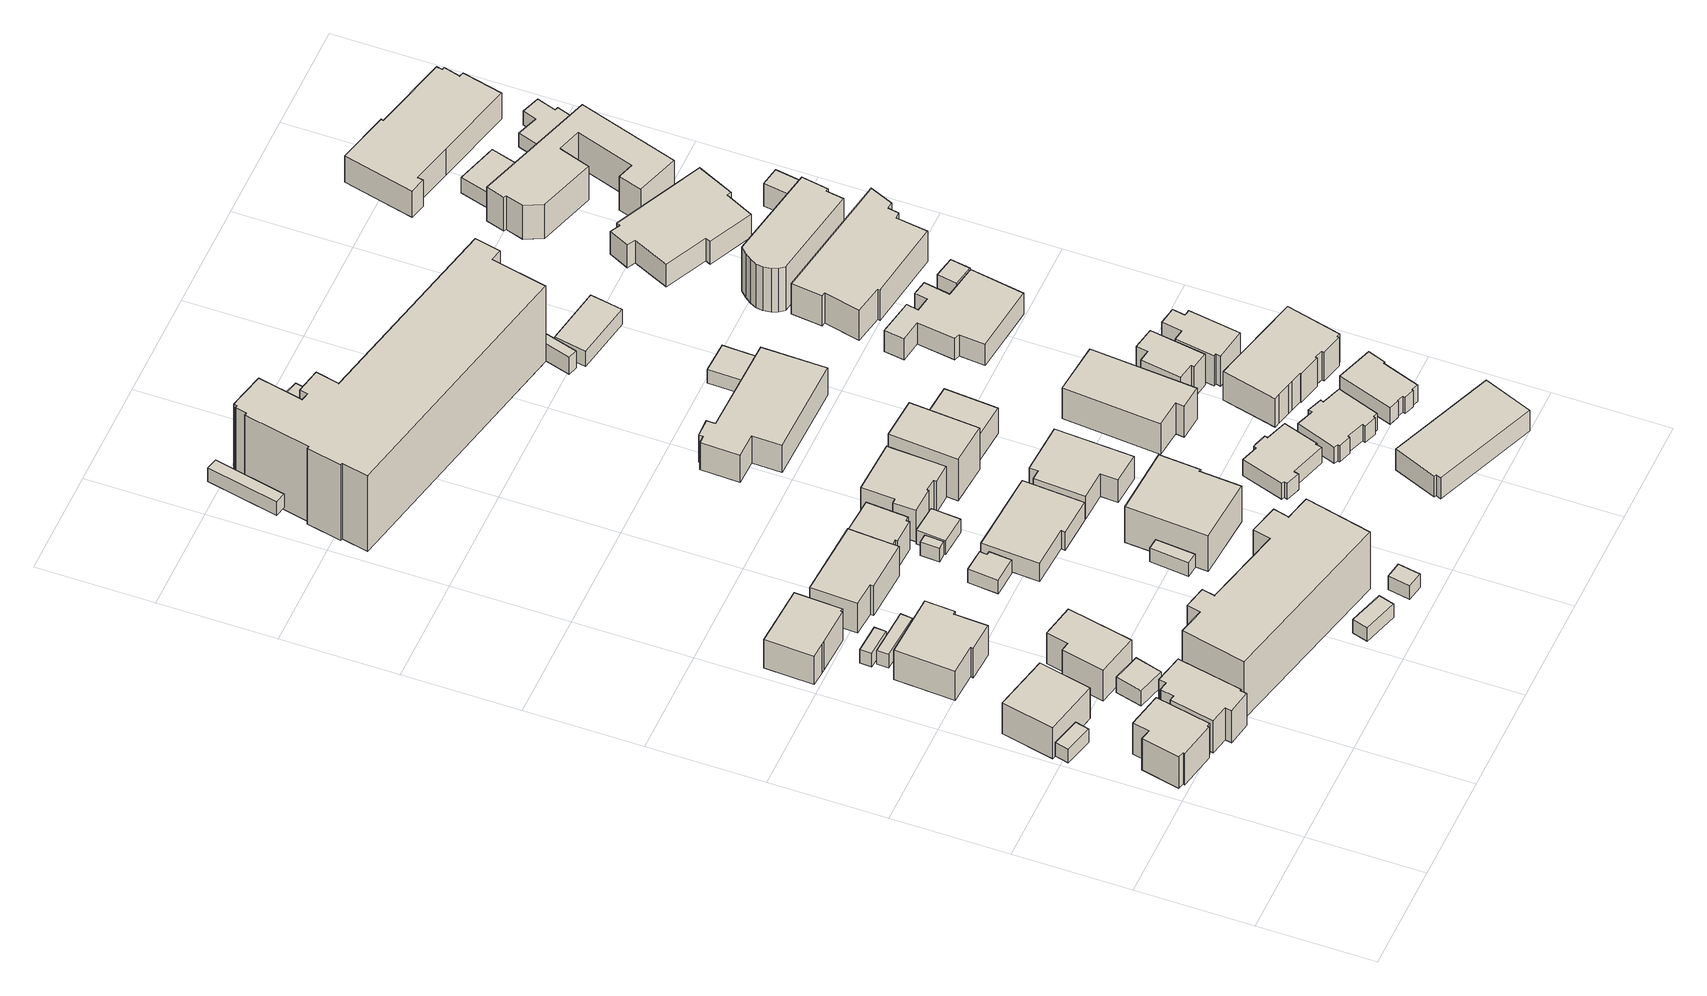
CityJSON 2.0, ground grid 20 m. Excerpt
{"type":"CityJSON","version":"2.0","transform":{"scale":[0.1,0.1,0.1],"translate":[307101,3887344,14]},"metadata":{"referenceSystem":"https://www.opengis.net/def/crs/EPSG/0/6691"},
"CityObjects":{
"building1":{"type":"Building","attributes":{"class":"3001","measuredHeight":2,"BuildingIDAttribute.prefecture":"22","BuildingIDAttribute.city":"22203","BuildingDetailAttribute.surveyYear":2015},"geometry":[{"type":"Solid","lod":"1","boundaries":[[[[0,1,2,3,4,5,6,7,8,9]],[[8,10,11,9]],[[7,12,10,8]],[[6,13,12,7]],[[5,14,13,6]],[[4,15,14,5]],[[3,16,15,4]],[[2,17,16,3]],[[1,18,17,2]],[[0,19,18,1]],[[9,11,19,0]],[[10,12,13,14,15,16,17,18,19,11]]]]}]},
"building2":{"type":"Building","attributes":{"class":"3003","measuredHeight":2,"BuildingIDAttribute.prefecture":"22","BuildingIDAttribute.city":"22203","BuildingDetailAttribute.surveyYear":2015},"geometry":[{"type":"Solid","lod":"1","boundaries":[[[[20,21,22,23]],[[22,24,25,23]],[[21,26,24,22]],[[20,27,26,21]],[[23,25,27,20]],[[24,26,27,25]]]]}]},
"building3":{"type":"Building","attributes":{"class":"3001","measuredHeight":2,"BuildingIDAttribute.prefecture":"22","BuildingIDAttribute.city":"22203","BuildingDetailAttribute.surveyYear":2015,"BuildingRiverFloodingRiskAttribute.description":"3","BuildingRiverFloodingRiskAttribute.rankOrg":"1","BuildingRiverFloodingRiskAttribute.depth":0.033,"BuildingRiverFloodingRiskAttribute.adminType":"1","BuildingRiverFloodingRiskAttribute.scale":"2","BuildingRiverFloodingRiskAttribute.duration":0},"geometry":[{"type":"Solid","lod":"1","boundaries":[[[[28,29,30,31]],[[30,32,33,31]],[[29,34,32,30]],[[28,35,34,29]],[[31,33,35,28]],[[32,34,35,33]]]]}]},
"building4":{"type":"Building","attributes":{"class":"3001","measuredHeight":2,"BuildingIDAttribute.prefecture":"22","BuildingIDAttribute.city":"22203","BuildingDetailAttribute.surveyYear":2015},"geometry":[{"type":"Solid","lod":"1","boundaries":[[[[36,37,38,39,40,41,42,43,44,45,46,47]],[[46,48,49,47]],[[45,50,48,46]],[[44,51,50,45]],[[43,52,51,44]],[[42,53,52,43]],[[41,54,53,42]],[[40,55,54,41]],[[39,56,55,40]],[[38,57,56,39]],[[37,58,57,38]],[[36,59,58,37]],[[47,49,59,36]],[[48,50,51,52,53,54,55,56,57,58,59,49]]]]}]},
"building5":{"type":"Building","attributes":{"class":"3003","measuredHeight":2,"BuildingIDAttribute.prefecture":"22","BuildingIDAttribute.city":"22203","BuildingDetailAttribute.surveyYear":2015},"geometry":[{"type":"Solid","lod":"1","boundaries":[[[[60,61,62,63]],[[62,64,65,63]],[[61,66,64,62]],[[60,67,66,61]],[[63,65,67,60]],[[64,66,67,65]]]]}]},
"building6":{"type":"Building","attributes":{"class":"3001","measuredHeight":2,"BuildingIDAttribute.prefecture":"22","BuildingIDAttribute.city":"22203","BuildingDetailAttribute.surveyYear":2015,"BuildingRiverFloodingRiskAttribute.description":"3","BuildingRiverFloodingRiskAttribute.rankOrg":"1","BuildingRiverFloodingRiskAttribute.depth":0.188,"BuildingRiverFloodingRiskAttribute.adminType":"1","BuildingRiverFloodingRiskAttribute.scale":"2","BuildingRiverFloodingRiskAttribute.duration":0},"geometry":[{"type":"Solid","lod":"1","boundaries":[[[[68,69,70,71,72,73,74,75]],[[74,76,77,75]],[[73,78,76,74]],[[72,79,78,73]],[[71,80,79,72]],[[70,81,80,71]],[[69,82,81,70]],[[68,83,82,69]],[[75,77,83,68]],[[76,78,79,80,81,82,83,77]]]]}]},
"building7":{"type":"Building","attributes":{"class":"3001","measuredHeight":2,"BuildingIDAttribute.prefecture":"22","BuildingIDAttribute.city":"22203","BuildingDetailAttribute.surveyYear":2015,"BuildingRiverFloodingRiskAttribute.description":"3","BuildingRiverFloodingRiskAttribute.rankOrg":"1","BuildingRiverFloodingRiskAttribute.depth":0.064,"BuildingRiverFloodingRiskAttribute.adminType":"1","BuildingRiverFloodingRiskAttribute.scale":"2","BuildingRiverFloodingRiskAttribute.duration":0},"geometry":[{"type":"Solid","lod":"1","boundaries":[[[[84,85,86,87,88,89,90,91]],[[90,92,93,91]],[[89,94,92,90]],[[88,95,94,89]],[[87,96,95,88]],[[86,97,96,87]],[[85,98,97,86]],[[84,99,98,85]],[[91,93,99,84]],[[92,94,95,96,97,98,99,93]]]]}]},
"building8":{"type":"Building","attributes":{"class":"3001","measuredHeight":2,"BuildingIDAttribute.prefecture":"22","BuildingIDAttribute.city":"22203","BuildingDetailAttribute.surveyYear":2015,"BuildingRiverFloodingRiskAttribute.description":"3","BuildingRiverFloodingRiskAttribute.rankOrg":"1","BuildingRiverFloodingRiskAttribute.depth":0.185,"BuildingRiverFloodingRiskAttribute.adminType":"1","BuildingRiverFloodingRiskAttribute.scale":"2","BuildingRiverFloodingRiskAttribute.duration":0},"geometry":[{"type":"Solid","lod":"1","boundaries":[[[[100,101,102,103,104,105]],[[104,106,107,105]],[[103,108,106,104]],[[102,109,108,103]],[[101,110,109,102]],[[100,111,110,101]],[[105,107,111,100]],[[106,108,109,110,111,107]]]]}]},
"building9":{"type":"Building","attributes":{"class":"3003","measuredHeight":2,"BuildingIDAttribute.prefecture":"22","BuildingIDAttribute.city":"22203","BuildingDetailAttribute.surveyYear":2015},"geometry":[{"type":"Solid","lod":"1","boundaries":[[[[112,113,114,115]],[[114,116,117,115]],[[113,118,116,114]],[[112,119,118,113]],[[115,117,119,112]],[[116,118,119,117]]]]}]},
"building10":{"type":"Building","attributes":{"class":"3003","measuredHeight":2,"BuildingIDAttribute.prefecture":"22","BuildingIDAttribute.city":"22203","BuildingDetailAttribute.surveyYear":2015,"BuildingRiverFloodingRiskAttribute.description":"3","BuildingRiverFloodingRiskAttribute.rankOrg":"1","BuildingRiverFloodingRiskAttribute.depth":0.216,"BuildingRiverFloodingRiskAttribute.adminType":"1","BuildingRiverFloodingRiskAttribute.scale":"2","BuildingRiverFloodingRiskAttribute.duration":0},"geometry":[{"type":"Solid","lod":"1","boundaries":[[[[120,121,122,123]],[[122,124,125,123]],[[121,126,124,122]],[[120,127,126,121]],[[123,125,127,120]],[[124,126,127,125]]]]}]},
"building11":{"type":"Building","attributes":{"class":"3002","measuredHeight":2,"BuildingIDAttribute.prefecture":"22","BuildingIDAttribute.city":"22203","BuildingDetailAttribute.surveyYear":2015,"BuildingRiverFloodingRiskAttribute.description":"3","BuildingRiverFloodingRiskAttribute.rankOrg":"1","BuildingRiverFloodingRiskAttribute.depth":0.218,"BuildingRiverFloodingRiskAttribute.adminType":"1","BuildingRiverFloodingRiskAttribute.scale":"2","BuildingRiverFloodingRiskAttribute.duration":0},"geometry":[{"type":"Solid","lod":"1","boundaries":[[[[128,129,130,131,132,133,134,135,136,137,138,139]],[[138,140,141,139]],[[137,142,140,138]],[[136,143,142,137]],[[135,144,143,136]],[[134,145,144,135]],[[133,146,145,134]],[[132,147,146,133]],[[131,148,147,132]],[[130,149,148,131]],[[129,150,149,130]],[[128,151,150,129]],[[139,141,151,128]],[[140,142,143,144,145,146,147,148,149,150,151,141]]]]}]},
"building12":{"type":"Building","attributes":{"class":"3001","measuredHeight":2,"BuildingIDAttribute.prefecture":"22","BuildingIDAttribute.city":"22203","BuildingDetailAttribute.surveyYear":2015,"BuildingRiverFloodingRiskAttribute.description":"3","BuildingRiverFloodingRiskAttribute.rankOrg":"1","BuildingRiverFloodingRiskAttribute.depth":0.174,"BuildingRiverFloodingRiskAttribute.adminType":"1","BuildingRiverFloodingRiskAttribute.scale":"2","BuildingRiverFloodingRiskAttribute.duration":0},"geometry":[{"type":"Solid","lod":"1","boundaries":[[[[152,153,154,155,156,157]],[[156,158,159,157]],[[155,160,158,156]],[[154,161,160,155]],[[153,162,161,154]],[[152,163,162,153]],[[157,159,163,152]],[[158,160,161,162,163,159]]]]}]},
"building13":{"type":"Building","attributes":{"class":"3001","measuredHeight":2,"BuildingIDAttribute.prefecture":"22","BuildingIDAttribute.city":"22203","BuildingDetailAttribute.surveyYear":2015,"BuildingRiverFloodingRiskAttribute.description":"3","BuildingRiverFloodingRiskAttribute.rankOrg":"1","BuildingRiverFloodingRiskAttribute.depth":0.033,"BuildingRiverFloodingRiskAttribute.adminType":"1","BuildingRiverFloodingRiskAttribute.scale":"2","BuildingRiverFloodingRiskAttribute.duration":0},"geometry":[{"type":"Solid","lod":"1","boundaries":[[[[164,165,166,167]],[[166,168,169,167]],[[165,170,168,166]],[[164,171,170,165]],[[167,169,171,164]],[[168,170,171,169]]]]}]},
"building14":{"type":"Building","attributes":{"class":"3003","measuredHeight":2,"BuildingIDAttribute.prefecture":"22","BuildingIDAttribute.city":"22203","BuildingDetailAttribute.surveyYear":2015,"BuildingRiverFloodingRiskAttribute.description":"3","BuildingRiverFloodingRiskAttribute.rankOrg":"1","BuildingRiverFloodingRiskAttribute.depth":0.25,"BuildingRiverFloodingRiskAttribute.adminType":"1","BuildingRiverFloodingRiskAttribute.scale":"2","BuildingRiverFloodingRiskAttribute.duration":0},"geometry":[{"type":"Solid","lod":"1","boundaries":[[[[172,173,174,175,176,177,178]],[[177,179,180,178]],[[176,181,179,177]],[[175,182,181,176]],[[174,183,182,175]],[[173,184,183,174]],[[172,185,184,173]],[[178,180,185,172]],[[179,181,182,183,184,185,180]]]]}]},
"building15":{"type":"Building","attributes":{"class":"3001","measuredHeight":2,"BuildingIDAttribute.prefecture":"22","BuildingIDAttribute.city":"22203","BuildingDetailAttribute.surveyYear":2015,"BuildingRiverFloodingRiskAttribute.description":"3","BuildingRiverFloodingRiskAttribute.rankOrg":"1","BuildingRiverFloodingRiskAttribute.depth":0.223,"BuildingRiverFloodingRiskAttribute.adminType":"1","BuildingRiverFloodingRiskAttribute.scale":"2","BuildingRiverFloodingRiskAttribute.duration":0},"geometry":[{"type":"Solid","lod":"1","boundaries":[[[[186,187,188,189,190,191,192,193]],[[192,194,195,193]],[[191,196,194,192]],[[190,197,196,191]],[[189,198,197,190]],[[188,199,198,189]],[[187,200,199,188]],[[186,201,200,187]],[[193,195,201,186]],[[194,196,197,198,199,200,201,195]]]]}]},
"building16":{"type":"Building","attributes":{"class":"3001","measuredHeight":2,"BuildingIDAttribute.prefecture":"22","BuildingIDAttribute.city":"22203","BuildingDetailAttribute.surveyYear":2015,"BuildingRiverFloodingRiskAttribute.description":"3","BuildingRiverFloodingRiskAttribute.rankOrg":"1","BuildingRiverFloodingRiskAttribute.depth":0.251,"BuildingRiverFloodingRiskAttribute.adminType":"1","BuildingRiverFloodingRiskAttribute.scale":"2","BuildingRiverFloodingRiskAttribute.duration":0},"geometry":[{"type":"Solid","lod":"1","boundaries":[[[[202,203,204,205]],[[204,206,207,205]],[[203,208,206,204]],[[202,209,208,203]],[[205,207,209,202]],[[206,208,209,207]]]]}]},
"building17":{"type":"Building","attributes":{"class":"3001","measuredHeight":2,"BuildingIDAttribute.prefecture":"22","BuildingIDAttribute.city":"22203","BuildingDetailAttribute.surveyYear":2015,"BuildingRiverFloodingRiskAttribute.description":"3","BuildingRiverFloodingRiskAttribute.rankOrg":"1","BuildingRiverFloodingRiskAttribute.depth":0.167,"BuildingRiverFloodingRiskAttribute.adminType":"1","BuildingRiverFloodingRiskAttribute.scale":"2","BuildingRiverFloodingRiskAttribute.duration":0},"geometry":[{"type":"Solid","lod":"1","boundaries":[[[[210,211,212,213]],[[212,214,215,213]],[[211,216,214,212]],[[210,217,216,211]],[[213,215,217,210]],[[214,216,217,215]]]]}]},
"building18":{"type":"Building","attributes":{"class":"3003","measuredHeight":2,"BuildingIDAttribute.prefecture":"22","BuildingIDAttribute.city":"22203","BuildingDetailAttribute.surveyYear":2015,"BuildingRiverFloodingRiskAttribute.description":"3","BuildingRiverFloodingRiskAttribute.rankOrg":"1","BuildingRiverFloodingRiskAttribute.depth":0.105,"BuildingRiverFloodingRiskAttribute.adminType":"1","BuildingRiverFloodingRiskAttribute.scale":"2","BuildingRiverFloodingRiskAttribute.duration":0},"geometry":[{"type":"Solid","lod":"1","boundaries":[[[[218,219,220,221]],[[220,222,223,221]],[[219,224,222,220]],[[218,225,224,219]],[[221,223,225,218]],[[222,224,225,223]]]]}]},
"building19":{"type":"Building","attributes":{"class":"3003","measuredHeight":2,"BuildingIDAttribute.prefecture":"22","BuildingIDAttribute.city":"22203","BuildingDetailAttribute.surveyYear":2015},"geometry":[{"type":"Solid","lod":"1","boundaries":[[[[226,227,228,229]],[[228,230,231,229]],[[227,232,230,228]],[[226,233,232,227]],[[229,231,233,226]],[[230,232,233,231]]]]}]},
"building20":{"type":"Building","attributes":{"class":"3003","measuredHeight":2,"BuildingIDAttribute.prefecture":"22","BuildingIDAttribute.city":"22203","BuildingDetailAttribute.surveyYear":2015,"BuildingRiverFloodingRiskAttribute.description":"3","BuildingRiverFloodingRiskAttribute.rankOrg":"1","BuildingRiverFloodingRiskAttribute.depth":0.207,"BuildingRiverFloodingRiskAttribute.adminType":"1","BuildingRiverFloodingRiskAttribute.scale":"2","BuildingRiverFloodingRiskAttribute.duration":0},"geometry":[{"type":"Solid","lod":"1","boundaries":[[[[234,235,236,237]],[[236,238,239,237]],[[235,240,238,236]],[[234,241,240,235]],[[237,239,241,234]],[[238,240,241,239]]]]}]},
"building21":{"type":"Building","attributes":{"class":"3001","measuredHeight":2,"BuildingIDAttribute.prefecture":"22","BuildingIDAttribute.city":"22203","BuildingDetailAttribute.surveyYear":2015,"BuildingRiverFloodingRiskAttribute.description":"3","BuildingRiverFloodingRiskAttribute.rankOrg":"1","BuildingRiverFloodingRiskAttribute.depth":0.11,"BuildingRiverFloodingRiskAttribute.adminType":"1","BuildingRiverFloodingRiskAttribute.scale":"2","BuildingRiverFloodingRiskAttribute.duration":0},"geometry":[{"type":"Solid","lod":"1","boundaries":[[[[242,243,244,245,246,247]],[[246,248,249,247]],[[245,250,248,246]],[[244,251,250,245]],[[243,252,251,244]],[[242,253,252,243]],[[247,249,253,242]],[[248,250,251,252,253,249]]]]}]},
"building22":{"type":"Building","attributes":{"class":"3001","measuredHeight":2,"BuildingIDAttribute.prefecture":"22","BuildingIDAttribute.city":"22203","BuildingDetailAttribute.surveyYear":2015,"BuildingRiverFloodingRiskAttribute.description":"3","BuildingRiverFloodingRiskAttribute.rankOrg":"1","BuildingRiverFloodingRiskAttribute.depth":0.233,"BuildingRiverFloodingRiskAttribute.adminType":"1","BuildingRiverFloodingRiskAttribute.scale":"2","BuildingRiverFloodingRiskAttribute.duration":0},"geometry":[{"type":"Solid","lod":"1","boundaries":[[[[254,255,256,257,258,259]],[[258,260,261,259]],[[257,262,260,258]],[[256,263,262,257]],[[255,264,263,256]],[[254,265,264,255]],[[259,261,265,254]],[[260,262,263,264,265,261]]]]}]},
"building23":{"type":"Building","attributes":{"class":"3001","measuredHeight":2,"BuildingIDAttribute.prefecture":"22","BuildingIDAttribute.city":"22203","BuildingDetailAttribute.surveyYear":2015,"BuildingRiverFloodingRiskAttribute.description":"3","BuildingRiverFloodingRiskAttribute.rankOrg":"1","BuildingRiverFloodingRiskAttribute.depth":0.182,"BuildingRiverFloodingRiskAttribute.adminType":"1","BuildingRiverFloodingRiskAttribute.scale":"2","BuildingRiverFloodingRiskAttribute.duration":0},"geometry":[{"type":"Solid","lod":"1","boundaries":[[[[266,267,268,269,270,271,272,273,274,275]],[[274,276,277,275]],[[273,278,276,274]],[[272,279,278,273]],[[271,280,279,272]],[[270,281,280,271]],[[269,282,281,270]],[[268,283,282,269]],[[267,284,283,268]],[[266,285,284,267]],[[275,277,285,266]],[[276,278,279,280,281,282,283,284,285,277]]]]}]},
"building24":{"type":"Building","attributes":{"class":"3001","measuredHeight":2,"BuildingIDAttribute.prefecture":"22","BuildingIDAttribute.city":"22203","BuildingDetailAttribute.surveyYear":2015,"BuildingRiverFloodingRiskAttribute.description":"3","BuildingRiverFloodingRiskAttribute.rankOrg":"1","BuildingRiverFloodingRiskAttribute.depth":0.034,"BuildingRiverFloodingRiskAttribute.adminType":"1","BuildingRiverFloodingRiskAttribute.scale":"2","BuildingRiverFloodingRiskAttribute.duration":0},"geometry":[{"type":"Solid","lod":"1","boundaries":[[[[286,287,288,289]],[[288,290,291,289]],[[287,292,290,288]],[[286,293,292,287]],[[289,291,293,286]],[[290,292,293,291]]]]}]},
"building25":{"type":"Building","attributes":{"class":"3001","measuredHeight":2,"BuildingIDAttribute.prefecture":"22","BuildingIDAttribute.city":"22203","BuildingDetailAttribute.surveyYear":2015,"BuildingRiverFloodingRiskAttribute.description":"3","BuildingRiverFloodingRiskAttribute.rankOrg":"1","BuildingRiverFloodingRiskAttribute.depth":0.322,"BuildingRiverFloodingRiskAttribute.adminType":"1","BuildingRiverFloodingRiskAttribute.scale":"2","BuildingRiverFloodingRiskAttribute.duration":0},"geometry":[{"type":"Solid","lod":"1","boundaries":[[[[294,295,296,297,298,299,300,301]],[[300,302,303,301]],[[299,304,302,300]],[[298,305,304,299]],[[297,306,305,298]],[[296,307,306,297]],[[295,308,307,296]],[[294,309,308,295]],[[301,303,309,294]],[[302,304,305,306,307,308,309,303]]]]}]},
"building26":{"type":"Building","attributes":{"class":"3003","measuredHeight":2,"BuildingIDAttribute.prefecture":"22","BuildingIDAttribute.city":"22203","BuildingDetailAttribute.surveyYear":2015,"BuildingRiverFloodingRiskAttribute.description":"3","BuildingRiverFloodingRiskAttribute.rankOrg":"1","BuildingRiverFloodingRiskAttribute.depth":0.034,"BuildingRiverFloodingRiskAttribute.adminType":"1","BuildingRiverFloodingRiskAttribute.scale":"2","BuildingRiverFloodingRiskAttribute.duration":0},"geometry":[{"type":"Solid","lod":"1","boundaries":[[[[310,311,312,313]],[[312,314,315,313]],[[311,316,314,312]],[[310,317,316,311]],[[313,315,317,310]],[[314,316,317,315]]]]}]},
"building27":{"type":"Building","attributes":{"class":"3001","measuredHeight":2,"BuildingIDAttribute.prefecture":"22","BuildingIDAttribute.city":"22203","BuildingDetailAttribute.surveyYear":2015,"BuildingRiverFloodingRiskAttribute.description":"3","BuildingRiverFloodingRiskAttribute.rankOrg":"1","BuildingRiverFloodingRiskAttribute.depth":0.067,"BuildingRiverFloodingRiskAttribute.adminType":"1","BuildingRiverFloodingRiskAttribute.scale":"2","BuildingRiverFloodingRiskAttribute.duration":0},"geometry":[{"type":"Solid","lod":"1","boundaries":[[[[318,319,320,321]],[[320,322,323,321]],[[319,324,322,320]],[[318,325,324,319]],[[321,323,325,318]],[[322,324,325,323]]]]}]},
"building28":{"type":"Building","attributes":{"class":"3002","measuredHeight":2,"BuildingIDAttribute.prefecture":"22","BuildingIDAttribute.city":"22203","BuildingDetailAttribute.surveyYear":2015,"BuildingRiverFloodingRiskAttribute.description":"3","BuildingRiverFloodingRiskAttribute.rankOrg":"1","BuildingRiverFloodingRiskAttribute.depth":0.011,"BuildingRiverFloodingRiskAttribute.adminType":"1","BuildingRiverFloodingRiskAttribute.scale":"2","BuildingRiverFloodingRiskAttribute.duration":0},"geometry":[{"type":"Solid","lod":"1","boundaries":[[[[326,327,328,329,330,331,332,333,334,335,336,337,338,339,340,341,342,343,344,345]],[[344,346,347,345]],[[343,348,346,344]],[[342,349,348,343]],[[341,350,349,342]],[[340,351,350,341]],[[339,352,351,340]],[[338,353,352,339]],[[337,354,353,338]],[[336,355,354,337]],[[335,356,355,336]],[[334,357,356,335]],[[333,358,357,334]],[[332,359,358,333]],[[331,360,359,332]],[[330,361,360,331]],[[329,362,361,330]],[[328,363,362,329]],[[327,364,363,328]],[[326,365,364,327]],[[345,347,365,326]],[[346,348,349,350,351,352,353,354,355,356,357,358,359,360,361,362,363,364,365,347]]]]}]},
"building29":{"type":"Building","attributes":{"class":"3003","measuredHeight":2,"BuildingIDAttribute.prefecture":"22","BuildingIDAttribute.city":"22203","BuildingDetailAttribute.surveyYear":2015,"BuildingRiverFloodingRiskAttribute.description":"3","BuildingRiverFloodingRiskAttribute.rankOrg":"1","BuildingRiverFloodingRiskAttribute.depth":0.097,"BuildingRiverFloodingRiskAttribute.adminType":"1","BuildingRiverFloodingRiskAttribute.scale":"2","BuildingRiverFloodingRiskAttribute.duration":0},"geometry":[{"type":"Solid","lod":"1","boundaries":[[[[366,367,368,369]],[[368,370,371,369]],[[367,372,370,368]],[[366,373,372,367]],[[369,371,373,366]],[[370,372,373,371]]]]}]},
"building30":{"type":"Building","attributes":{"class":"3001","measuredHeight":2,"BuildingIDAttribute.prefecture":"22","BuildingIDAttribute.city":"22203","BuildingDetailAttribute.surveyYear":2015,"BuildingRiverFloodingRiskAttribute.description":"3","BuildingRiverFloodingRiskAttribute.rankOrg":"1","BuildingRiverFloodingRiskAttribute.depth":0.067,"BuildingRiverFloodingRiskAttribute.adminType":"1","BuildingRiverFloodingRiskAttribute.scale":"2","BuildingRiverFloodingRiskAttribute.duration":0},"geometry":[{"type":"Solid","lod":"1","boundaries":[[[[374,375,376,377,378,379,380,381,382,383]],[[382,384,385,383]],[[381,386,384,382]],[[380,387,386,381]],[[379,388,387,380]],[[378,389,388,379]],[[377,390,389,378]],[[376,391,390,377]],[[375,392,391,376]],[[374,393,392,375]],[[383,385,393,374]],[[384,386,387,388,389,390,391,392,393,385]]]]}]},
"building31":{"type":"Building","attributes":{"class":"3001","measuredHeight":2,"BuildingIDAttribute.prefecture":"22","BuildingIDAttribute.city":"22203","BuildingDetailAttribute.surveyYear":2015,"BuildingRiverFloodingRiskAttribute.description":"3","BuildingRiverFloodingRiskAttribute.rankOrg":"1","BuildingRiverFloodingRiskAttribute.depth":0.259,"BuildingRiverFloodingRiskAttribute.adminType":"1","BuildingRiverFloodingRiskAttribute.scale":"2","BuildingRiverFloodingRiskAttribute.duration":0},"geometry":[{"type":"Solid","lod":"1","boundaries":[[[[394,395,396,397,398,399,400,401,402,403,404,405,406,407,408,409]],[[408,410,411,409]],[[407,412,410,408]],[[406,413,412,407]],[[405,414,413,406]],[[404,415,414,405]],[[403,416,415,404]],[[402,417,416,403]],[[401,418,417,402]],[[400,419,418,401]],[[399,420,419,400]],[[398,421,420,399]],[[397,422,421,398]],[[396,423,422,397]],[[395,424,423,396]],[[394,425,424,395]],[[409,411,425,394]],[[410,412,413,414,415,416,417,418,419,420,421,422,423,424,425,411]]]]}]},
"building32":{"type":"Building","attributes":{"class":"3001","measuredHeight":2,"BuildingIDAttribute.prefecture":"22","BuildingIDAttribute.city":"22203","BuildingDetailAttribute.surveyYear":2015,"BuildingRiverFloodingRiskAttribute.description":"3","BuildingRiverFloodingRiskAttribute.rankOrg":"1","BuildingRiverFloodingRiskAttribute.depth":0.354,"BuildingRiverFloodingRiskAttribute.adminType":"1","BuildingRiverFloodingRiskAttribute.scale":"2","BuildingRiverFloodingRiskAttribute.duration":0},"geometry":[{"type":"Solid","lod":"1","boundaries":[[[[426,427,428,429]],[[428,430,431,429]],[[427,432,430,428]],[[426,433,432,427]],[[429,431,433,426]],[[430,432,433,431]]]]}]},
"building33":{"type":"Building","attributes":{"class":"3001","measuredHeight":2,"BuildingIDAttribute.prefecture":"22","BuildingIDAttribute.city":"22203","BuildingDetailAttribute.surveyYear":2015,"BuildingRiverFloodingRiskAttribute.description":"3","BuildingRiverFloodingRiskAttribute.rankOrg":"1","BuildingRiverFloodingRiskAttribute.depth":0.168,"BuildingRiverFloodingRiskAttribute.adminType":"1","BuildingRiverFloodingRiskAttribute.scale":"2","BuildingRiverFloodingRiskAttribute.duration":0},"geometry":[{"type":"Solid","lod":"1","boundaries":[[[[434,435,436,437,438,439]],[[438,440,441,439]],[[437,442,440,438]],[[436,443,442,437]],[[435,444,443,436]],[[434,445,444,435]],[[439,441,445,434]],[[440,442,443,444,445,441]]]]}]},
"building34":{"type":"Building","attributes":{"class":"3001","measuredHeight":2,"BuildingIDAttribute.prefecture":"22","BuildingIDAttribute.city":"22203","BuildingDetailAttribute.surveyYear":2015,"BuildingRiverFloodingRiskAttribute.description":"3","BuildingRiverFloodingRiskAttribute.rankOrg":"1","BuildingRiverFloodingRiskAttribute.depth":0.308,"BuildingRiverFloodingRiskAttribute.adminType":"1","BuildingRiverFloodingRiskAttribute.scale":"2","BuildingRiverFloodingRiskAttribute.duration":0},"geometry":[{"type":"Solid","lod":"1","boundaries":[[[[446,447,448,449,450,451,452,453,454,455,456,457,458,459,460,461]],[[460,462,463,461]],[[459,464,462,460]],[[458,465,464,459]],[[457,466,465,458]],[[456,467,466,457]],[[455,468,467,456]],[[454,469,468,455]],[[453,470,469,454]],[[452,471,470,453]],[[451,472,471,452]],[[450,473,472,451]],[[449,474,473,450]],[[448,475,474,449]],[[447,476,475,448]],[[446,477,476,447]],[[461,463,477,446]],[[462,464,465,466,467,468,469,470,471,472,473,474,475,476,477,463]]]]}]},
"building35":{"type":"Building","attributes":{"class":"3001","measuredHeight":2,"BuildingIDAttribute.prefecture":"22","BuildingIDAttribute.city":"22203","BuildingDetailAttribute.surveyYear":2015,"BuildingRiverFloodingRiskAttribute.description":"3","BuildingRiverFloodingRiskAttribute.rankOrg":"1","BuildingRiverFloodingRiskAttribute.depth":0.39,"BuildingRiverFloodingRiskAttribute.adminType":"1","BuildingRiverFloodingRiskAttribute.scale":"2","BuildingRiverFloodingRiskAttribute.duration":0},"geometry":[{"type":"Solid","lod":"1","boundaries":[[[[478,479,480,481,482,483]],[[482,484,485,483]],[[481,486,484,482]],[[480,487,486,481]],[[479,488,487,480]],[[478,489,488,479]],[[483,485,489,478]],[[484,486,487,488,489,485]]]]}]},
"building36":{"type":"Building","attributes":{"class":"3003","measuredHeight":2,"BuildingIDAttribute.prefecture":"22","BuildingIDAttribute.city":"22203","BuildingDetailAttribute.surveyYear":2015,"BuildingRiverFloodingRiskAttribute.description":"3","BuildingRiverFloodingRiskAttribute.rankOrg":"2","BuildingRiverFloodingRiskAttribute.depth":0.619,"BuildingRiverFloodingRiskAttribute.adminType":"1","BuildingRiverFloodingRiskAttribute.scale":"2","BuildingRiverFloodingRiskAttribute.duration":0},"geometry":[{"type":"Solid","lod":"1","boundaries":[[[[490,491,492,493]],[[492,494,495,493]],[[491,496,494,492]],[[490,497,496,491]],[[493,495,497,490]],[[494,496,497,495]]]]}]},
"building37":{"type":"Building","attributes":{"class":"3001","measuredHeight":2,"BuildingIDAttribute.prefecture":"22","BuildingIDAttribute.city":"22203","BuildingDetailAttribute.surveyYear":2015,"BuildingRiverFloodingRiskAttribute.description":"3","BuildingRiverFloodingRiskAttribute.rankOrg":"1","BuildingRiverFloodingRiskAttribute.depth":0.229,"BuildingRiverFloodingRiskAttribute.adminType":"1","BuildingRiverFloodingRiskAttribute.scale":"2","BuildingRiverFloodingRiskAttribute.duration":0},"geometry":[{"type":"Solid","lod":"1","boundaries":[[[[498,499,500,501]],[[500,502,503,501]],[[499,504,502,500]],[[498,505,504,499]],[[501,503,505,498]],[[502,504,505,503]]]]}]},
"building38":{"type":"Building","attributes":{"class":"3001","measuredHeight":2,"BuildingIDAttribute.prefecture":"22","BuildingIDAttribute.city":"22203","BuildingDetailAttribute.surveyYear":2015,"BuildingRiverFloodingRiskAttribute.description":"3","BuildingRiverFloodingRiskAttribute.rankOrg":"1","BuildingRiverFloodingRiskAttribute.depth":0.407,"BuildingRiverFloodingRiskAttribute.adminType":"1","BuildingRiverFloodingRiskAttribute.scale":"2","BuildingRiverFloodingRiskAttribute.duration":0},"geometry":[{"type":"Solid","lod":"1","boundaries":[[[[506,507,508,509,510,511,512,513]],[[512,514,515,513]],[[511,516,514,512]],[[510,517,516,511]],[[509,518,517,510]],[[508,519,518,509]],[[507,520,519,508]],[[506,521,520,507]],[[513,515,521,506]],[[514,516,517,518,519,520,521,515]]]]}]},
"building39":{"type":"Building","attributes":{"class":"3001","measuredHeight":2,"BuildingIDAttribute.prefecture":"22","BuildingIDAttribute.city":"22203","BuildingDetailAttribute.surveyYear":2015,"BuildingRiverFloodingRiskAttribute.description":"3","BuildingRiverFloodingRiskAttribute.rankOrg":"1","BuildingRiverFloodingRiskAttribute.depth":0.121,"BuildingRiverFloodingRiskAttribute.adminType":"1","BuildingRiverFloodingRiskAttribute.scale":"2","BuildingRiverFloodingRiskAttribute.duration":0},"geometry":[{"type":"Solid","lod":"1","boundaries":[[[[522,523,524,525,526,527,528,529,530,531,532,533]],[[532,534,535,533]],[[531,536,534,532]],[[530,537,536,531]],[[529,538,537,530]],[[528,539,538,529]],[[527,540,539,528]],[[526,541,540,527]],[[525,542,541,526]],[[524,543,542,525]],[[523,544,543,524]],[[522,545,544,523]],[[533,535,545,522]],[[534,536,537,538,539,540,541,542,543,544,545,535]]]]}]},
"building40":{"type":"Building","attributes":{"class":"3001","measuredHeight":2,"BuildingIDAttribute.prefecture":"22","BuildingIDAttribute.city":"22203","BuildingDetailAttribute.surveyYear":2015,"BuildingRiverFloodingRiskAttribute.description":"3","BuildingRiverFloodingRiskAttribute.rankOrg":"2","BuildingRiverFloodingRiskAttribute.depth":0.645,"BuildingRiverFloodingRiskAttribute.adminType":"1","BuildingRiverFloodingRiskAttribute.scale":"2","BuildingRiverFloodingRiskAttribute.duration":0},"geometry":[{"type":"Solid","lod":"1","boundaries":[[[[546,547,548,549]],[[548,550,551,549]],[[547,552,550,548]],[[546,553,552,547]],[[549,551,553,546]],[[550,552,553,551]]]]}]},
"building41":{"type":"Building","attributes":{"class":"3001","measuredHeight":2,"BuildingIDAttribute.prefecture":"22","BuildingIDAttribute.city":"22203","BuildingDetailAttribute.surveyYear":2015,"BuildingRiverFloodingRiskAttribute.description":"3","BuildingRiverFloodingRiskAttribute.rankOrg":"1","BuildingRiverFloodingRiskAttribute.depth":0.404,"BuildingRiverFloodingRiskAttribute.adminType":"1","BuildingRiverFloodingRiskAttribute.scale":"2","BuildingRiverFloodingRiskAttribute.duration":0},"geometry":[{"type":"Solid","lod":"1","boundaries":[[[[554,555,556,557,558,559,560,561,562,563,564,565,566,567,568]],[[567,569,570,568]],[[566,571,569,567]],[[565,572,571,566]],[[564,573,572,565]],[[563,574,573,564]],[[562,575,574,563]],[[561,576,575,562]],[[560,577,576,561]],[[559,578,577,560]],[[558,579,578,559]],[[557,580,579,558]],[[556,581,580,557]],[[555,582,581,556]],[[554,583,582,555]],[[568,570,583,554]],[[569,571,572,573,574,575,576,577,578,579,580,581,582,583,570]]]]}]},
"building42":{"type":"Building","attributes":{"class":"3001","measuredHeight":2,"BuildingIDAttribute.prefecture":"22","BuildingIDAttribute.city":"22203","BuildingDetailAttribute.surveyYear":2015,"BuildingRiverFloodingRiskAttribute.description":"3","BuildingRiverFloodingRiskAttribute.rankOrg":"1","BuildingRiverFloodingRiskAttribute.depth":0.397,"BuildingRiverFloodingRiskAttribute.adminType":"1","BuildingRiverFloodingRiskAttribute.scale":"2","BuildingRiverFloodingRiskAttribute.duration":0},"geometry":[{"type":"Solid","lod":"1","boundaries":[[[[584,585,586,587,588,589,590,591,592,593]],[[592,594,595,593]],[[591,596,594,592]],[[590,597,596,591]],[[589,598,597,590]],[[588,599,598,589]],[[587,600,599,588]],[[586,601,600,587]],[[585,602,601,586]],[[584,603,602,585]],[[593,595,603,584]],[[594,596,597,598,599,600,601,602,603,595]]]]}]},
"building43":{"type":"Building","attributes":{"class":"3001","measuredHeight":2,"BuildingIDAttribute.prefecture":"22","BuildingIDAttribute.city":"22203","BuildingDetailAttribute.surveyYear":2015,"BuildingRiverFloodingRiskAttribute.description":"3","BuildingRiverFloodingRiskAttribute.rankOrg":"1","BuildingRiverFloodingRiskAttribute.depth":0.168,"BuildingRiverFloodingRiskAttribute.adminType":"1","BuildingRiverFloodingRiskAttribute.scale":"2","BuildingRiverFloodingRiskAttribute.duration":0},"geometry":[{"type":"Solid","lod":"1","boundaries":[[[[604,605,606,607,608,609,610,611,612,613,614,615,616,617]],[[616,618,619,617]],[[615,620,618,616]],[[614,621,620,615]],[[613,622,621,614]],[[612,623,622,613]],[[611,624,623,612]],[[610,625,624,611]],[[609,626,625,610]],[[608,627,626,609]],[[607,628,627,608]],[[606,629,628,607]],[[605,630,629,606]],[[604,631,630,605]],[[617,619,631,604]],[[618,620,621,622,623,624,625,626,627,628,629,630,631,619]]]]}]},
"building44":{"type":"Building","attributes":{"class":"3001","measuredHeight":2,"BuildingIDAttribute.prefecture":"22","BuildingIDAttribute.city":"22203","BuildingDetailAttribute.surveyYear":2015,"BuildingRiverFloodingRiskAttribute.description":"3","BuildingRiverFloodingRiskAttribute.rankOrg":"1","BuildingRiverFloodingRiskAttribute.depth":0.017,"BuildingRiverFloodingRiskAttribute.adminType":"1","BuildingRiverFloodingRiskAttribute.scale":"2","BuildingRiverFloodingRiskAttribute.duration":0},"geometry":[{"type":"Solid","lod":"1","boundaries":[[[[632,633,634,635]],[[634,636,637,635]],[[633,638,636,634]],[[632,639,638,633]],[[635,637,639,632]],[[636,638,639,637]]]]}]},
"building45":{"type":"Building","attributes":{"class":"3001","measuredHeight":2,"BuildingIDAttribute.prefecture":"22","BuildingIDAttribute.city":"22203","BuildingDetailAttribute.surveyYear":2015,"BuildingRiverFloodingRiskAttribute.description":"3","BuildingRiverFloodingRiskAttribute.rankOrg":"1","BuildingRiverFloodingRiskAttribute.depth":0.336,"BuildingRiverFloodingRiskAttribute.adminType":"1","BuildingRiverFloodingRiskAttribute.scale":"2","BuildingRiverFloodingRiskAttribute.duration":0},"geometry":[{"type":"Solid","lod":"1","boundaries":[[[[640,641,642,643,644,645,646,647,648,649,650,651]],[[650,652,653,651]],[[649,654,652,650]],[[648,655,654,649]],[[647,656,655,648]],[[646,657,656,647]],[[645,658,657,646]],[[644,659,658,645]],[[643,660,659,644]],[[642,661,660,643]],[[641,662,661,642]],[[640,663,662,641]],[[651,653,663,640]],[[652,654,655,656,657,658,659,660,661,662,663,653]]]]}]},
"building46":{"type":"Building","attributes":{"class":"3001","measuredHeight":2,"BuildingIDAttribute.prefecture":"22","BuildingIDAttribute.city":"22203","BuildingDetailAttribute.surveyYear":2015,"BuildingRiverFloodingRiskAttribute.description":"3","BuildingRiverFloodingRiskAttribute.rankOrg":"1","BuildingRiverFloodingRiskAttribute.depth":0.095,"BuildingRiverFloodingRiskAttribute.adminType":"1","BuildingRiverFloodingRiskAttribute.scale":"2","BuildingRiverFloodingRiskAttribute.duration":0},"geometry":[{"type":"Solid","lod":"1","boundaries":[[[[664,665,666,667,668,669,670,671,672,673,674,675]],[[674,676,677,675]],[[673,678,676,674]],[[672,679,678,673]],[[671,680,679,672]],[[670,681,680,671]],[[669,682,681,670]],[[668,683,682,669]],[[667,684,683,668]],[[666,685,684,667]],[[665,686,685,666]],[[664,687,686,665]],[[675,677,687,664]],[[676,678,679,680,681,682,683,684,685,686,687,677]]]]}]},
"building47":{"type":"Building","attributes":{"class":"3001","measuredHeight":2,"BuildingIDAttribute.prefecture":"22","BuildingIDAttribute.city":"22203","BuildingDetailAttribute.surveyYear":2015,"BuildingRiverFloodingRiskAttribute.description":"3","BuildingRiverFloodingRiskAttribute.rankOrg":"1","BuildingRiverFloodingRiskAttribute.depth":0.167,"BuildingRiverFloodingRiskAttribute.adminType":"1","BuildingRiverFloodingRiskAttribute.scale":"2","BuildingRiverFloodingRiskAttribute.duration":0},"geometry":[{"type":"Solid","lod":"1","boundaries":[[[[688,689,690,691,692,693,694,695,696,697,698,699]],[[698,700,701,699]],[[697,702,700,698]],[[696,703,702,697]],[[695,704,703,696]],[[694,705,704,695]],[[693,706,705,694]],[[692,707,706,693]],[[691,708,707,692]],[[690,709,708,691]],[[689,710,709,690]],[[688,711,710,689]],[[699,701,711,688]],[[700,702,703,704,705,706,707,708,709,710,711,701]]]]}]},
"building48":{"type":"Building","attributes":{"class":"3001","measuredHeight":2,"BuildingIDAttribute.prefecture":"22","BuildingIDAttribute.city":"22203","BuildingDetailAttribute.surveyYear":2015,"BuildingRiverFloodingRiskAttribute.description":"3","BuildingRiverFloodingRiskAttribute.rankOrg":"1","BuildingRiverFloodingRiskAttribute.depth":0.143,"BuildingRiverFloodingRiskAttribute.adminType":"1","BuildingRiverFloodingRiskAttribute.scale":"2","BuildingRiverFloodingRiskAttribute.duration":0},"geometry":[{"type":"Solid","lod":"1","boundaries":[[[[712,713,714,715,716,717,718,719,720,721,722,723,724]],[[723,725,726,724]],[[722,727,725,723]],[[721,728,727,722]],[[720,729,728,721]],[[719,730,729,720]],[[718,731,730,719]],[[717,732,731,718]],[[716,733,732,717]],[[715,734,733,716]],[[714,735,734,715]],[[713,736,735,714]],[[712,737,736,713]],[[724,726,737,712]],[[725,727,728,729,730,731,732,733,734,735,736,737,726]]]]}]},
"building49":{"type":"Building","attributes":{"class":"3001","measuredHeight":2,"BuildingIDAttribute.prefecture":"22","BuildingIDAttribute.city":"22203","BuildingDetailAttribute.surveyYear":2015,"BuildingRiverFloodingRiskAttribute.description":"3","BuildingRiverFloodingRiskAttribute.rankOrg":"1","BuildingRiverFloodingRiskAttribute.depth":0.264,"BuildingRiverFloodingRiskAttribute.adminType":"1","BuildingRiverFloodingRiskAttribute.scale":"2","BuildingRiverFloodingRiskAttribute.duration":0},"geometry":[{"type":"Solid","lod":"1","boundaries":[[[[738,739,740,741]],[[740,742,743,741]],[[739,744,742,740]],[[738,745,744,739]],[[741,743,745,738]],[[742,744,745,743]]]]}]},
"building50":{"type":"Building","attributes":{"class":"3001","measuredHeight":2,"BuildingIDAttribute.prefecture":"22","BuildingIDAttribute.city":"22203","BuildingDetailAttribute.surveyYear":2015},"geometry":[{"type":"Solid","lod":"1","boundaries":[[[[746,747,748,749]],[[748,750,751,749]],[[747,752,750,748]],[[746,753,752,747]],[[749,751,753,746]],[[750,752,753,751]]]]}]},
"building51":{"type":"Building","attributes":{"class":"3001","measuredHeight":2,"BuildingIDAttribute.prefecture":"22","BuildingIDAttribute.city":"22203","BuildingDetailAttribute.surveyYear":2015,"BuildingRiverFloodingRiskAttribute.description":"3","BuildingRiverFloodingRiskAttribute.rankOrg":"1","BuildingRiverFloodingRiskAttribute.depth":0.488,"BuildingRiverFloodingRiskAttribute.adminType":"1","BuildingRiverFloodingRiskAttribute.scale":"2","BuildingRiverFloodingRiskAttribute.duration":0},"geometry":[{"type":"Solid","lod":"1","boundaries":[[[[754,755,756,757,758,759,760,761,762,763,764,765,766]],[[765,767,768,766]],[[764,769,767,765]],[[763,770,769,764]],[[762,771,770,763]],[[761,772,771,762]],[[760,773,772,761]],[[759,774,773,760]],[[758,775,774,759]],[[757,776,775,758]],[[756,777,776,757]],[[755,778,777,756]],[[754,779,778,755]],[[766,768,779,754]],[[767,769,770,771,772,773,774,775,776,777,778,779,768]]]]}]},
"building52":{"type":"Building","attributes":{"class":"3001","measuredHeight":2,"BuildingIDAttribute.prefecture":"22","BuildingIDAttribute.city":"22203","BuildingDetailAttribute.surveyYear":2015,"BuildingRiverFloodingRiskAttribute.description":"3","BuildingRiverFloodingRiskAttribute.rankOrg":"1","BuildingRiverFloodingRiskAttribute.depth":0.173,"BuildingRiverFloodingRiskAttribute.adminType":"1","BuildingRiverFloodingRiskAttribute.scale":"2","BuildingRiverFloodingRiskAttribute.duration":0},"geometry":[{"type":"Solid","lod":"1","boundaries":[[[[780,781,782,783,784,785,786,787]],[[786,788,789,787]],[[785,790,788,786]],[[784,791,790,785]],[[783,792,791,784]],[[782,793,792,783]],[[781,794,793,782]],[[780,795,794,781]],[[787,789,795,780]],[[788,790,791,792,793,794,795,789]]]]}]}
},
"vertices":[
[104,197,9],[98,198,9],[97,195,9],[31,209,9],[32,212,9],[21,215,9],[36,281,9],[55,277,9],[61,306,9],[124,293,9],[61,306,78],[124,293,78],[55,277,78],[36,281,78],[21,215,78],[32,212,78],[31,209,78],[97,195,78],[98,198,78],[104,197,78],
[60,399,14],[54,375,14],[3,388,14],[9,412,14],[3,388,44],[9,412,44],[54,375,44],[60,399,44],
[4,414,12],[24,505,12],[123,483,12],[103,393,12],[123,483,80],[103,393,80],[24,505,80],[4,414,80],
[187,179,8],[184,180,8],[182,168,8],[140,176,8],[142,187,8],[110,194,8],[126,271,8],[136,269,8],[141,293,8],[157,290,8],[159,303,8],[210,292,8],[159,303,79],[210,292,79],[157,290,79],[141,293,79],[136,269,79],[126,271,79],[110,194,79],[142,187,79],[140,176,79],[182,168,79],[184,180,79],[187,179,79],
[170,377,10],[219,364,10],[206,318,10],[158,331,10],[206,318,44],[158,331,44],[219,364,44],[170,377,44],
[62,597,11],[68,700,11],[181,695,11],[178,644,11],[172,644,11],[169,586,11],[116,589,11],[117,594,11],[116,589,76],[117,594,76],[169,586,76],[172,644,76],[178,644,76],[181,695,76],[68,700,76],[62,597,76],
[122,885,14],[118,804,14],[113,805,14],[112,801,14],[43,805,14],[36,805,14],[10,807,14],[14,891,14],[10,807,77],[14,891,77],[36,805,77],[43,805,77],[112,801,77],[113,805,77],[118,804,77],[122,885,77],
[222,373,9],[147,389,9],[163,463,9],[179,460,9],[187,498,9],[246,486,9],[187,498,77],[246,486,77],[179,460,77],[163,463,77],[147,389,77],[222,373,77],
[78,740,13],[79,760,13],[130,757,13],[129,737,13],[130,757,43],[129,737,43],[79,760,43],[78,740,43],
[172,731,12],[170,710,12],[86,716,12],[87,736,12],[86,716,42],[87,736,42],[170,710,42],[172,731,42],
[194,177,7],[220,289,7],[266,278,7],[271,302,7],[311,293,7],[306,271,7],[448,237,7],[455,268,7],[507,255,7],[500,228,7],[545,217,7],[517,101,7],[545,217,133],[517,101,133],[500,228,133],[507,255,133],[455,268,133],[448,237,133],[306,271,133],[311,293,133],[271,302,133],[266,278,133],[220,289,133],[194,177,133],
[276,859,11],[271,773,11],[180,778,11],[180,784,11],[137,787,11],[141,867,11],[137,787,77],[141,867,77],[180,784,77],[180,778,77],[271,773,77],[276,859,77],
[415,65,6],[423,92,6],[484,73,6],[476,46,6],[484,73,36],[476,46,36],[423,92,36],[415,65,36],
[339,669,10],[338,661,10],[338,656,10],[344,655,10],[341,617,10],[294,620,10],[298,672,10],[294,620,40],[298,672,40],[341,617,40],[344,655,40],[338,656,40],[338,661,40],[339,669,40],
[337,785,11],[329,785,11],[329,779,11],[285,781,11],[285,785,11],[274,785,11],[279,860,11],[342,856,11],[279,860,72],[342,856,72],[274,785,72],[285,785,72],[285,781,72],[329,779,72],[329,785,72],[337,785,72],
[338,727,10],[322,727,10],[324,760,10],[340,759,10],[324,760,40],[340,759,40],[322,727,40],[338,727,40],
[527,76,6],[556,71,6],[549,32,6],[520,38,6],[549,32,36],[520,38,36],[556,71,36],[527,76,36],
[444,433,8],[464,431,8],[458,364,8],[437,366,8],[458,364,38],[437,366,38],[464,431,38],[444,433,38],
[43,1688,24],[23,1692,24],[50,1816,24],[70,1811,24],[50,1816,54],[70,1811,54],[23,1692,54],[43,1688,54],
[391,721,10],[340,725,10],[344,775,10],[395,771,10],[344,775,40],[395,771,40],[340,725,40],[391,721,40],
[492,661,10],[485,556,10],[416,560,10],[417,567,10],[341,571,10],[347,670,10],[341,571,50],[347,670,50],[417,567,50],[416,560,50],[485,556,50],[492,661,50],
[588,476,7],[583,405,7],[579,406,7],[574,335,7],[459,343,7],[468,483,7],[459,343,86],[468,483,86],[574,335,86],[579,406,86],[583,405,86],[588,476,86],
[455,868,11],[450,768,11],[415,770,11],[415,775,11],[394,777,11],[393,774,11],[347,776,11],[349,815,11],[357,815,11],[360,872,11],[357,815,80],[360,872,80],[349,815,80],[347,776,80],[393,774,80],[394,777,80],[415,775,80],[415,770,80],[450,768,80],[455,868,80],
[189,1699,17],[154,1706,17],[166,1763,17],[201,1755,17],[166,1763,51],[201,1755,51],[154,1706,51],[189,1699,51],
[603,653,8],[595,519,8],[540,523,8],[542,553,8],[490,556,8],[495,644,8],[512,643,8],[513,658,8],[512,643,58],[513,658,58],[495,644,58],[490,556,58],[542,553,58],[540,523,58],[595,519,58],[603,653,58],
[215,1699,17],[195,1704,17],[206,1755,17],[226,1751,17],[206,1755,47],[226,1751,47],[195,1704,47],[215,1699,47],
[523,743,11],[450,749,11],[459,867,11],[532,862,11],[459,867,103],[532,862,103],[450,749,103],[523,743,103],
[534,1573,15],[524,1528,15],[503,1533,15],[482,1437,15],[13,1539,15],[23,1585,15],[19,1586,15],[32,1646,15],[37,1645,15],[62,1760,15],[66,1759,15],[71,1779,15],[75,1778,15],[77,1784,15],[141,1769,15],[124,1691,15],[138,1688,15],[141,1702,15],[185,1693,15],[176,1652,15],[185,1693,182],[176,1652,182],[141,1702,182],[138,1688,182],[124,1691,182],[141,1769,182],[77,1784,182],[75,1778,182],[71,1779,182],[66,1759,182],[62,1760,182],[37,1645,182],[32,1646,182],[19,1586,182],[23,1585,182],[13,1539,182],[482,1437,182],[503,1533,182],[524,1528,182],[534,1573,182],
[248,1659,16],[225,1665,16],[248,1767,16],[271,1761,16],[248,1767,46],[271,1761,46],[225,1665,46],[248,1659,46],
[579,1014,13],[403,1018,13],[404,1068,13],[360,1069,13],[362,1136,13],[376,1136,13],[376,1144,13],[408,1144,13],[408,1129,13],[581,1125,13],[408,1129,73],[581,1125,73],[408,1144,73],[376,1144,73],[376,1136,73],[362,1136,73],[360,1069,73],[404,1068,73],[403,1018,73],[579,1014,73],
[665,370,6],[695,360,6],[697,365,6],[704,363,6],[723,357,6],[722,352,6],[759,339,6],[739,278,6],[737,279,6],[736,276,6],[734,268,6],[671,288,6],[669,280,6],[644,288,6],[646,294,6],[641,296,6],[646,294,41],[641,296,41],[644,288,41],[669,280,41],[671,288,41],[734,268,41],[736,276,41],[737,279,41],[739,278,41],[759,339,41],[722,352,41],[723,357,41],[704,363,41],[697,365,41],[695,360,41],[665,370,41],
[605,746,9],[527,752,9],[534,843,9],[612,837,9],[534,843,65],[612,837,65],[527,752,65],[605,746,65],
[732,73,6],[736,82,6],[732,83,6],[763,159,6],[948,85,6],[914,0,6],[948,85,52],[914,0,52],[763,159,52],[732,83,52],[736,82,52],[732,73,52],
[765,320,6],[796,309,6],[798,316,6],[824,306,6],[822,301,6],[856,289,6],[830,216,6],[822,219,6],[820,215,6],[798,223,6],[800,228,6],[770,239,6],[768,236,6],[746,244,6],[747,247,6],[740,250,6],[747,247,42],[740,250,42],[746,244,42],[768,236,42],[770,239,42],[800,228,42],[798,223,42],[820,215,42],[822,219,42],[830,216,42],[856,289,42],[822,301,42],[824,306,42],[798,316,42],[796,309,42],[765,320,42],
[747,477,8],[704,481,8],[706,496,8],[657,501,8],[671,668,8],[762,659,8],[671,668,76],[762,659,76],[657,501,76],[706,496,76],[704,481,76],[747,477,76],
[591,1192,11],[589,1131,11],[534,1133,11],[535,1194,11],[534,1133,41],[535,1194,41],[589,1131,41],[591,1192,41],
[496,1478,14],[512,1473,14],[487,1389,14],[471,1394,14],[487,1389,52],[471,1394,52],[512,1473,52],[496,1478,52],
[818,493,7],[787,498,7],[788,504,7],[759,509,7],[770,579,7],[791,576,7],[794,596,7],[833,589,7],[794,596,75],[833,589,75],[791,576,75],[770,579,75],[759,509,75],[788,504,75],[787,498,75],[818,493,75],
[880,298,7],[944,276,7],[933,245,7],[930,246,7],[907,181,7],[895,185,7],[894,183,7],[876,189,7],[877,193,7],[866,197,7],[865,196,7],[847,202,7],[865,196,43],[847,202,43],[866,197,43],[877,193,43],[876,189,43],[894,183,43],[895,185,43],[907,181,43],[930,246,43],[933,245,43],[944,276,43],[880,298,43],
[610,1415,11],[600,1359,11],[498,1378,11],[508,1433,11],[498,1378,45],[508,1433,45],[600,1359,45],[610,1415,45],
[962,416,7],[938,321,7],[932,323,7],[931,319,7],[893,328,7],[894,333,7],[880,337,7],[879,334,7],[839,344,7],[839,346,7],[818,351,7],[809,353,7],[785,359,7],[776,361,7],[799,456,7],[776,361,70],[799,456,70],[785,359,70],[809,353,70],[818,351,70],[839,346,70],[839,344,70],[879,334,70],[880,337,70],[894,333,70],[893,328,70],[931,319,70],[932,323,70],[938,321,70],[962,416,70],
[882,461,6],[825,470,6],[827,479,6],[822,480,6],[833,548,6],[852,545,6],[858,580,6],[889,575,6],[885,553,6],[896,551,6],[885,553,72],[896,551,72],[889,575,72],[858,580,72],[852,545,72],[833,548,72],[822,480,72],[827,479,72],[825,470,72],[882,461,72],
[759,958,12],[755,937,12],[781,933,12],[785,955,12],[811,950,12],[803,905,12],[863,895,12],[847,802,12],[726,816,12],[730,860,12],[720,863,12],[729,928,12],[691,934,12],[696,969,12],[691,934,59],[696,969,59],[729,928,59],[720,863,59],[730,860,59],[726,816,59],[847,802,59],[863,895,59],[803,905,59],[811,950,59],[785,955,59],[781,933,59],[755,937,59],[759,958,59],
[847,943,14],[884,936,14],[878,902,14],[841,909,14],[878,902,44],[841,909,44],[884,936,44],[847,943,44],
[946,1091,12],[929,1051,12],[917,1052,12],[914,1033,12],[903,1033,12],[895,978,12],[754,999,12],[754,1003,12],[703,1013,12],[717,1075,12],[710,1076,12],[716,1129,12],[710,1076,79],[716,1129,79],[717,1075,79],[703,1013,79],[754,1003,79],[754,999,79],[895,978,79],[903,1033,79],[914,1033,79],[917,1052,79],[929,1051,79],[946,1091,79],
[902,1187,12],[894,1141,12],[889,1142,12],[884,1111,12],[719,1140,12],[712,1149,12],[708,1159,12],[706,1172,12],[708,1184,12],[714,1196,12],[722,1206,12],[732,1217,12],[722,1206,109],[732,1217,109],[714,1196,109],[708,1184,109],[706,1172,109],[708,1159,109],[712,1149,109],[719,1140,109],[884,1111,109],[889,1142,109],[894,1141,109],[902,1187,109],
[903,1355,12],[873,1291,12],[866,1295,12],[842,1246,12],[766,1282,12],[770,1291,12],[697,1326,12],[726,1389,12],[712,1396,12],[729,1431,12],[746,1422,12],[749,1428,12],[746,1422,62],[749,1428,62],[729,1431,62],[712,1396,62],[726,1389,62],[697,1326,62],[770,1291,62],[766,1282,62],[842,1246,62],[866,1295,62],[873,1291,62],[903,1355,62],
[936,1560,13],[880,1387,13],[805,1412,13],[818,1452,13],[846,1443,13],[879,1544,13],[838,1557,13],[820,1503,13],[721,1535,13],[707,1565,13],[716,1596,13],[712,1598,13],[722,1630,13],[712,1598,88],[722,1630,88],[716,1596,88],[707,1565,88],[721,1535,88],[820,1503,88],[838,1557,88],[879,1544,88],[846,1443,88],[818,1452,88],[805,1412,88],[880,1387,88],[936,1560,88],
[833,1666,14],[816,1609,14],[744,1631,14],[761,1688,14],[744,1631,48],[761,1688,48],[816,1609,48],[833,1666,48],
[931,1195,16],[898,1200,16],[905,1251,16],[939,1245,16],[905,1251,66],[939,1245,66],[898,1200,66],[931,1195,66],
[787,1724,12],[717,1741,12],[715,1731,12],[687,1738,12],[717,1861,12],[809,1838,12],[808,1834,12],[942,1801,12],[940,1791,12],[945,1790,12],[937,1761,12],[945,1759,12],[928,1689,12],[945,1759,70],[928,1689,70],[937,1761,70],[945,1790,70],[940,1791,70],[942,1801,70],[808,1834,70],[809,1838,70],[717,1861,70],[687,1738,70],[715,1731,70],[717,1741,70],[787,1724,70],
[940,1569,16],[865,1595,16],[881,1642,16],[918,1629,16],[926,1653,16],[958,1642,16],[947,1609,16],[953,1607,16],[947,1609,46],[953,1607,46],[958,1642,46],[926,1653,46],[918,1629,46],[881,1642,46],[865,1595,46],[940,1569,46]
]}
